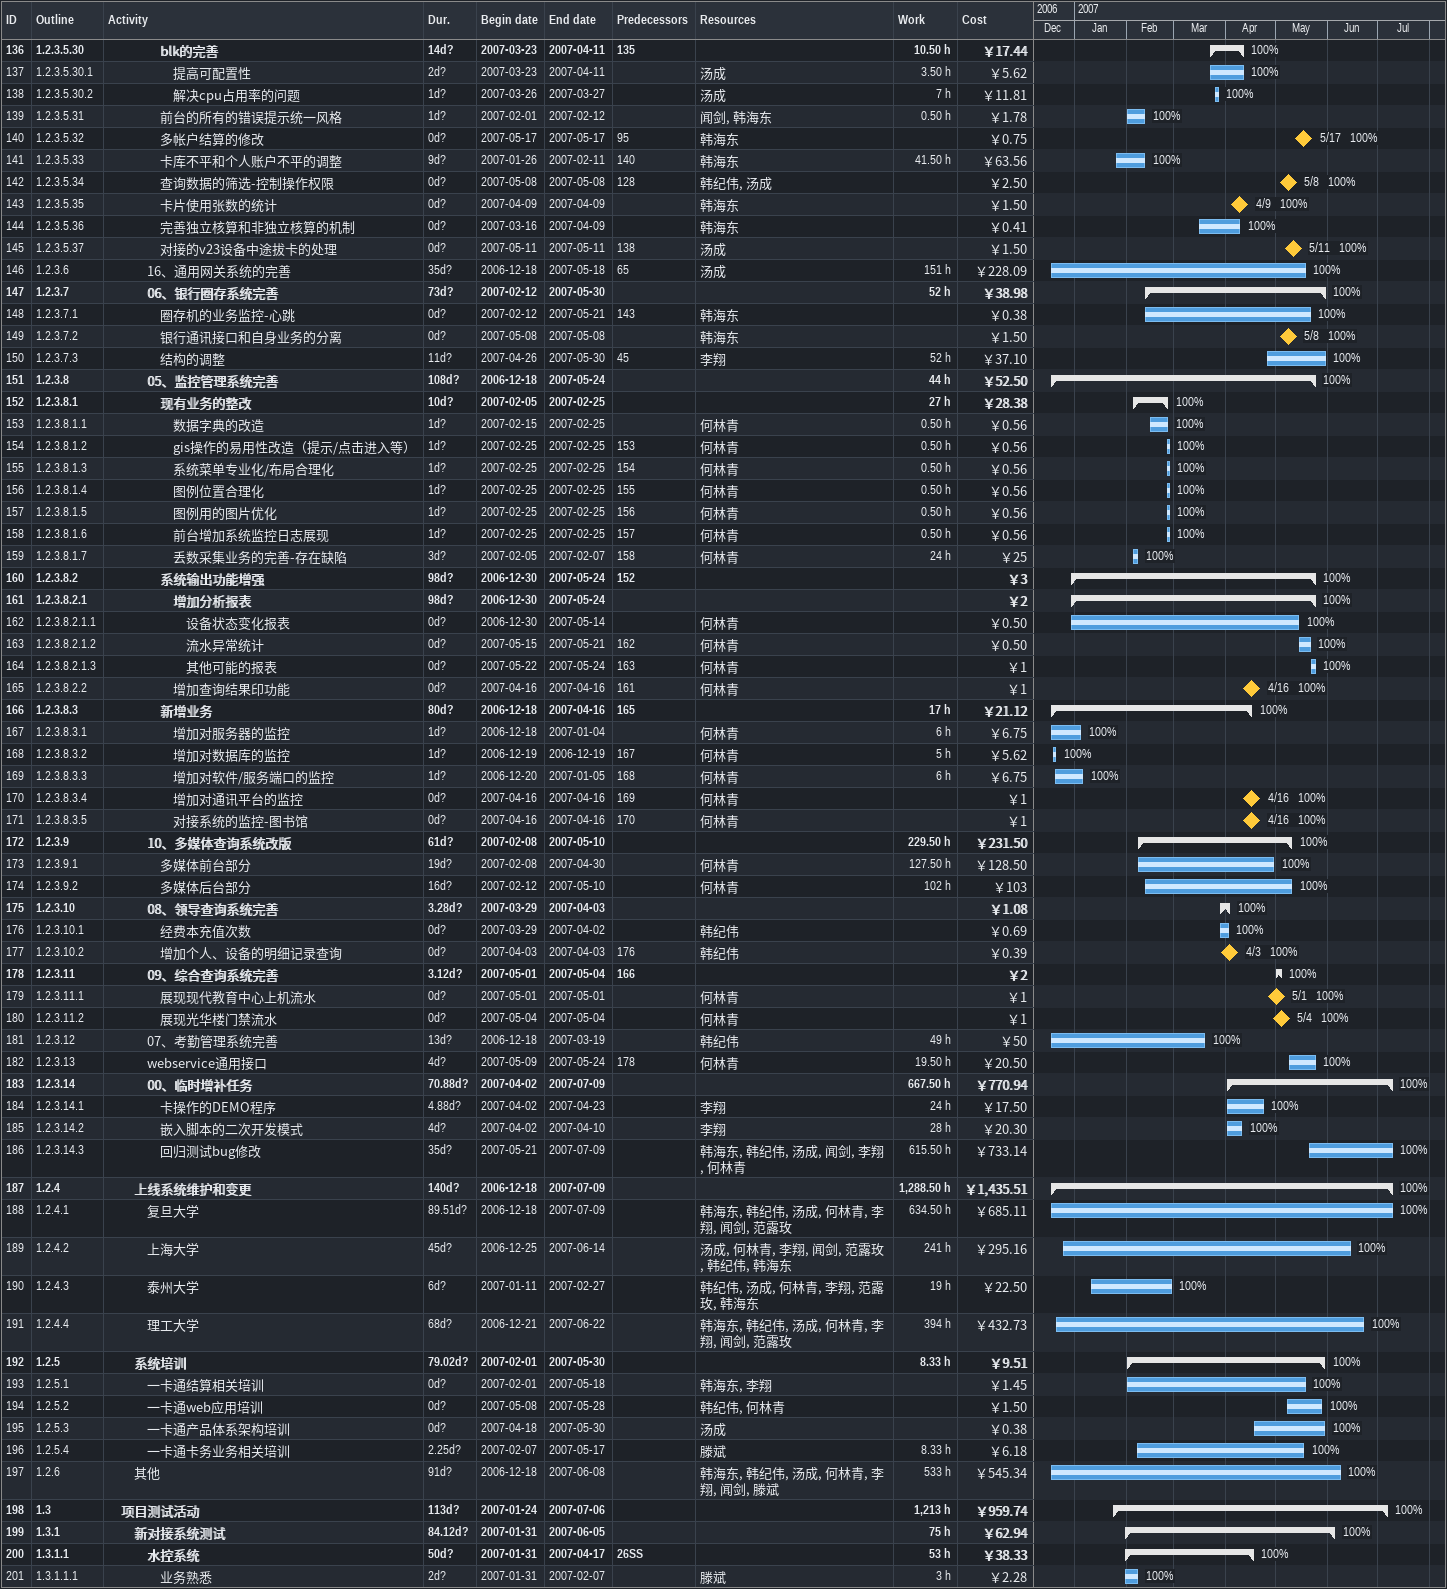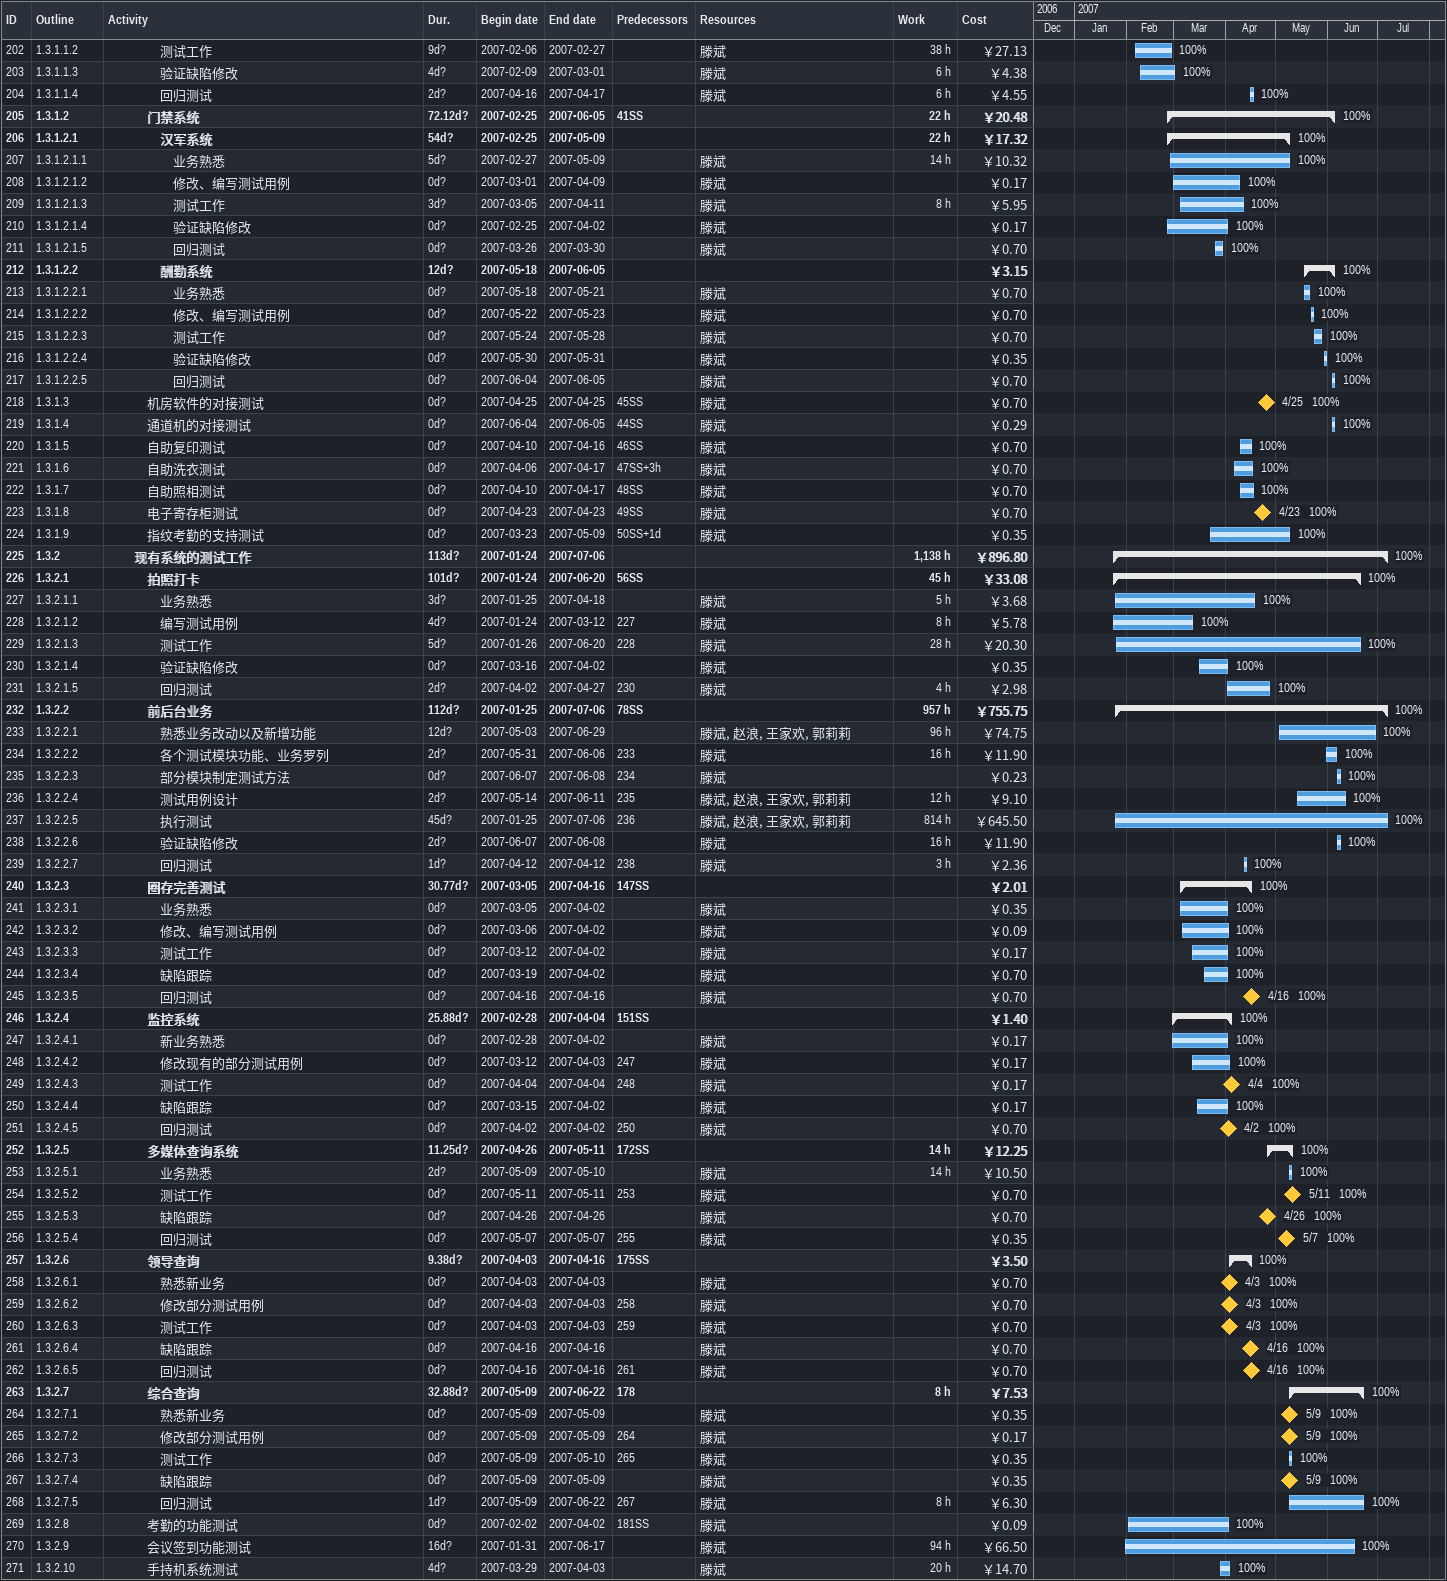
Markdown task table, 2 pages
| ID | WBS | Task | Duration | Start | Finish | Predecessors | Resources | % complete | Work (h) | Cost (￥) |
|---|---|---|---|---|---|---|---|---|---|---|
| 136 | 1.2.3.5.30 | **blk的完善** | 14d? | 2007-03-23 | 2007-04-11 | 135 |  | 100 | 10.50 | 17.44 |
| 137 | 1.2.3.5.30.1 | 提高可配置性 | 2d? | 2007-03-23 | 2007-04-11 |  | 汤成 | 100 | 3.50 | 5.62 |
| 138 | 1.2.3.5.30.2 | 解决cpu占用率的问题 | 1d? | 2007-03-26 | 2007-03-27 |  | 汤成 | 100 | 7 | 11.81 |
| 139 | 1.2.3.5.31 | 前台的所有的错误提示统一风格 | 1d? | 2007-02-01 | 2007-02-12 |  | 闻剑, 韩海东 | 100 | 0.50 | 1.78 |
| 140 | 1.2.3.5.32 | 多帐户结算的修改 | 0d? | 2007-05-17 | 2007-05-17 | 95 | 韩海东 | 100 |  | 0.75 |
| 141 | 1.2.3.5.33 | 卡库不平和个人账户不平的调整 | 9d? | 2007-01-26 | 2007-02-11 | 140 | 韩海东 | 100 | 41.50 | 63.56 |
| 142 | 1.2.3.5.34 | 查询数据的筛选-控制操作权限 | 0d? | 2007-05-08 | 2007-05-08 | 128 | 韩纪伟, 汤成 | 100 |  | 2.50 |
| 143 | 1.2.3.5.35 | 卡片使用张数的统计 | 0d? | 2007-04-09 | 2007-04-09 |  | 韩海东 | 100 |  | 1.50 |
| 144 | 1.2.3.5.36 | 完善独立核算和非独立核算的机制 | 0d? | 2007-03-16 | 2007-04-09 |  | 韩海东 | 100 |  | 0.41 |
| 145 | 1.2.3.5.37 | 对接的v23设备中途拔卡的处理 | 0d? | 2007-05-11 | 2007-05-11 | 138 | 汤成 | 100 |  | 1.50 |
| 146 | 1.2.3.6 | 16、通用网关系统的完善 | 35d? | 2006-12-18 | 2007-05-18 | 65 | 汤成 | 100 | 151 | 228.09 |
| 147 | 1.2.3.7 | **06、银行圈存系统完善** | 73d? | 2007-02-12 | 2007-05-30 |  |  | 100 | 52 | 38.98 |
| 148 | 1.2.3.7.1 | 圈存机的业务监控-心跳 | 0d? | 2007-02-12 | 2007-05-21 | 143 | 韩海东 | 100 |  | 0.38 |
| 149 | 1.2.3.7.2 | 银行通讯接口和自身业务的分离 | 0d? | 2007-05-08 | 2007-05-08 |  | 韩海东 | 100 |  | 1.50 |
| 150 | 1.2.3.7.3 | 结构的调整 | 11d? | 2007-04-26 | 2007-05-30 | 45 | 李翔 | 100 | 52 | 37.10 |
| 151 | 1.2.3.8 | **05、监控管理系统完善** | 108d? | 2006-12-18 | 2007-05-24 |  |  | 100 | 44 | 52.50 |
| 152 | 1.2.3.8.1 | **现有业务的整改** | 10d? | 2007-02-05 | 2007-02-25 |  |  | 100 | 27 | 28.38 |
| 153 | 1.2.3.8.1.1 | 数据字典的改造 | 1d? | 2007-02-15 | 2007-02-25 |  | 何林青 | 100 | 0.50 | 0.56 |
| 154 | 1.2.3.8.1.2 | gis操作的易用性改造（提示/点击进入等） | 1d? | 2007-02-25 | 2007-02-25 | 153 | 何林青 | 100 | 0.50 | 0.56 |
| 155 | 1.2.3.8.1.3 | 系统菜单专业化/布局合理化 | 1d? | 2007-02-25 | 2007-02-25 | 154 | 何林青 | 100 | 0.50 | 0.56 |
| 156 | 1.2.3.8.1.4 | 图例位置合理化 | 1d? | 2007-02-25 | 2007-02-25 | 155 | 何林青 | 100 | 0.50 | 0.56 |
| 157 | 1.2.3.8.1.5 | 图例用的图片优化 | 1d? | 2007-02-25 | 2007-02-25 | 156 | 何林青 | 100 | 0.50 | 0.56 |
| 158 | 1.2.3.8.1.6 | 前台增加系统监控日志展现 | 1d? | 2007-02-25 | 2007-02-25 | 157 | 何林青 | 100 | 0.50 | 0.56 |
| 159 | 1.2.3.8.1.7 | 丢数采集业务的完善-存在缺陷 | 3d? | 2007-02-05 | 2007-02-07 | 158 | 何林青 | 100 | 24 | 25 |
| 160 | 1.2.3.8.2 | **系统输出功能增强** | 98d? | 2006-12-30 | 2007-05-24 | 152 |  | 100 |  | 3 |
| 161 | 1.2.3.8.2.1 | **增加分析报表** | 98d? | 2006-12-30 | 2007-05-24 |  |  | 100 |  | 2 |
| 162 | 1.2.3.8.2.1.1 | 设备状态变化报表 | 0d? | 2006-12-30 | 2007-05-14 |  | 何林青 | 100 |  | 0.50 |
| 163 | 1.2.3.8.2.1.2 | 流水异常统计 | 0d? | 2007-05-15 | 2007-05-21 | 162 | 何林青 | 100 |  | 0.50 |
| 164 | 1.2.3.8.2.1.3 | 其他可能的报表 | 0d? | 2007-05-22 | 2007-05-24 | 163 | 何林青 | 100 |  | 1 |
| 165 | 1.2.3.8.2.2 | 增加查询结果印功能 | 0d? | 2007-04-16 | 2007-04-16 | 161 | 何林青 | 100 |  | 1 |
| 166 | 1.2.3.8.3 | **新增业务** | 80d? | 2006-12-18 | 2007-04-16 | 165 |  | 100 | 17 | 21.12 |
| 167 | 1.2.3.8.3.1 | 增加对服务器的监控 | 1d? | 2006-12-18 | 2007-01-04 |  | 何林青 | 100 | 6 | 6.75 |
| 168 | 1.2.3.8.3.2 | 增加对数据库的监控 | 1d? | 2006-12-19 | 2006-12-19 | 167 | 何林青 | 100 | 5 | 5.62 |
| 169 | 1.2.3.8.3.3 | 增加对软件/服务端口的监控 | 1d? | 2006-12-20 | 2007-01-05 | 168 | 何林青 | 100 | 6 | 6.75 |
| 170 | 1.2.3.8.3.4 | 增加对通讯平台的监控 | 0d? | 2007-04-16 | 2007-04-16 | 169 | 何林青 | 100 |  | 1 |
| 171 | 1.2.3.8.3.5 | 对接系统的监控-图书馆 | 0d? | 2007-04-16 | 2007-04-16 | 170 | 何林青 | 100 |  | 1 |
| 172 | 1.2.3.9 | **10、多媒体查询系统改版** | 61d? | 2007-02-08 | 2007-05-10 |  |  | 100 | 229.50 | 231.50 |
| 173 | 1.2.3.9.1 | 多媒体前台部分 | 19d? | 2007-02-08 | 2007-04-30 |  | 何林青 | 100 | 127.50 | 128.50 |
| 174 | 1.2.3.9.2 | 多媒体后台部分 | 16d? | 2007-02-12 | 2007-05-10 |  | 何林青 | 100 | 102 | 103 |
| 175 | 1.2.3.10 | **08、领导查询系统完善** | 3.28d? | 2007-03-29 | 2007-04-03 |  |  | 100 |  | 1.08 |
| 176 | 1.2.3.10.1 | 经费本充值次数 | 0d? | 2007-03-29 | 2007-04-02 |  | 韩纪伟 | 100 |  | 0.69 |
| 177 | 1.2.3.10.2 | 增加个人、设备的明细记录查询 | 0d? | 2007-04-03 | 2007-04-03 | 176 | 韩纪伟 | 100 |  | 0.39 |
| 178 | 1.2.3.11 | **09、综合查询系统完善** | 3.12d? | 2007-05-01 | 2007-05-04 | 166 |  | 100 |  | 2 |
| 179 | 1.2.3.11.1 | 展现现代教育中心上机流水 | 0d? | 2007-05-01 | 2007-05-01 |  | 何林青 | 100 |  | 1 |
| 180 | 1.2.3.11.2 | 展现光华楼门禁流水 | 0d? | 2007-05-04 | 2007-05-04 |  | 何林青 | 100 |  | 1 |
| 181 | 1.2.3.12 | 07、考勤管理系统完善 | 13d? | 2006-12-18 | 2007-03-19 |  | 韩纪伟 | 100 | 49 | 50 |
| 182 | 1.2.3.13 | webservice通用接口 | 4d? | 2007-05-09 | 2007-05-24 | 178 | 何林青 | 100 | 19.50 | 20.50 |
| 183 | 1.2.3.14 | **00、临时增补任务** | 70.88d? | 2007-04-02 | 2007-07-09 |  |  | 100 | 667.50 | 770.94 |
| 184 | 1.2.3.14.1 | 卡操作的DEMO程序 | 4.88d? | 2007-04-02 | 2007-04-23 |  | 李翔 | 100 | 24 | 17.50 |
| 185 | 1.2.3.14.2 | 嵌入脚本的二次开发模式 | 4d? | 2007-04-02 | 2007-04-10 |  | 李翔 | 100 | 28 | 20.30 |
| 186 | 1.2.3.14.3 | 回归测试bug修改 | 35d? | 2007-05-21 | 2007-07-09 |  | 韩海东, 韩纪伟, 汤成, 闻剑, 李翔, 何林青 | 100 | 615.50 | 733.14 |
| 187 | 1.2.4 | **上线系统维护和变更** | 140d? | 2006-12-18 | 2007-07-09 |  |  | 100 | 1288.50 | 1435.51 |
| 188 | 1.2.4.1 | 复旦大学 | 89.51d? | 2006-12-18 | 2007-07-09 |  | 韩海东, 韩纪伟, 汤成, 何林青, 李翔, 闻剑, 范露玫 | 100 | 634.50 | 685.11 |
| 189 | 1.2.4.2 | 上海大学 | 45d? | 2006-12-25 | 2007-06-14 |  | 汤成, 何林青, 李翔, 闻剑, 范露玫, 韩纪伟, 韩海东 | 100 | 241 | 295.16 |
| 190 | 1.2.4.3 | 泰州大学 | 6d? | 2007-01-11 | 2007-02-27 |  | 韩纪伟, 汤成, 何林青, 李翔, 范露玫, 韩海东 | 100 | 19 | 22.50 |
| 191 | 1.2.4.4 | 理工大学 | 68d? | 2006-12-21 | 2007-06-22 |  | 韩海东, 韩纪伟, 汤成, 何林青, 李翔, 闻剑, 范露玫 | 100 | 394 | 432.73 |
| 192 | 1.2.5 | **系统培训** | 79.02d? | 2007-02-01 | 2007-05-30 |  |  | 100 | 8.33 | 9.51 |
| 193 | 1.2.5.1 | 一卡通结算相关培训 | 0d? | 2007-02-01 | 2007-05-18 |  | 韩海东, 李翔 | 100 |  | 1.45 |
| 194 | 1.2.5.2 | 一卡通web应用培训 | 0d? | 2007-05-08 | 2007-05-28 |  | 韩纪伟, 何林青 | 100 |  | 1.50 |
| 195 | 1.2.5.3 | 一卡通产品体系架构培训 | 0d? | 2007-04-18 | 2007-05-30 |  | 汤成 | 100 |  | 0.38 |
| 196 | 1.2.5.4 | 一卡通卡务业务相关培训 | 2.25d? | 2007-02-07 | 2007-05-17 |  | 滕斌 | 100 | 8.33 | 6.18 |
| 197 | 1.2.6 | 其他 | 91d? | 2006-12-18 | 2007-06-08 |  | 韩海东, 韩纪伟, 汤成, 何林青, 李翔, 闻剑, 滕斌 | 100 | 533 | 545.34 |
| 198 | 1.3 | **项目测试活动** | 113d? | 2007-01-24 | 2007-07-06 |  |  | 100 | 1213 | 959.74 |
| 199 | 1.3.1 | **新对接系统测试** | 84.12d? | 2007-01-31 | 2007-06-05 |  |  | 100 | 75 | 62.94 |
| 200 | 1.3.1.1 | **水控系统** | 50d? | 2007-01-31 | 2007-04-17 | 26SS |  | 100 | 53 | 38.33 |
| 201 | 1.3.1.1.1 | 业务熟悉 | 2d? | 2007-01-31 | 2007-02-07 |  | 滕斌 | 100 | 3 | 2.28 |
| 202 | 1.3.1.1.2 | 测试工作 | 9d? | 2007-02-06 | 2007-02-27 |  | 滕斌 | 100 | 38 | 27.13 |
| 203 | 1.3.1.1.3 | 验证缺陷修改 | 4d? | 2007-02-09 | 2007-03-01 |  | 滕斌 | 100 | 6 | 4.38 |
| 204 | 1.3.1.1.4 | 回归测试 | 2d? | 2007-04-16 | 2007-04-17 |  | 滕斌 | 100 | 6 | 4.55 |
| 205 | 1.3.1.2 | **门禁系统** | 72.12d? | 2007-02-25 | 2007-06-05 | 41SS |  | 100 | 22 | 20.48 |
| 206 | 1.3.1.2.1 | **汉军系统** | 54d? | 2007-02-25 | 2007-05-09 |  |  | 100 | 22 | 17.32 |
| 207 | 1.3.1.2.1.1 | 业务熟悉 | 5d? | 2007-02-27 | 2007-05-09 |  | 滕斌 | 100 | 14 | 10.32 |
| 208 | 1.3.1.2.1.2 | 修改、编写测试用例 | 0d? | 2007-03-01 | 2007-04-09 |  | 滕斌 | 100 |  | 0.17 |
| 209 | 1.3.1.2.1.3 | 测试工作 | 3d? | 2007-03-05 | 2007-04-11 |  | 滕斌 | 100 | 8 | 5.95 |
| 210 | 1.3.1.2.1.4 | 验证缺陷修改 | 0d? | 2007-02-25 | 2007-04-02 |  | 滕斌 | 100 |  | 0.17 |
| 211 | 1.3.1.2.1.5 | 回归测试 | 0d? | 2007-03-26 | 2007-03-30 |  | 滕斌 | 100 |  | 0.70 |
| 212 | 1.3.1.2.2 | **酬勤系统** | 12d? | 2007-05-18 | 2007-06-05 |  |  | 100 |  | 3.15 |
| 213 | 1.3.1.2.2.1 | 业务熟悉 | 0d? | 2007-05-18 | 2007-05-21 |  | 滕斌 | 100 |  | 0.70 |
| 214 | 1.3.1.2.2.2 | 修改、编写测试用例 | 0d? | 2007-05-22 | 2007-05-23 |  | 滕斌 | 100 |  | 0.70 |
| 215 | 1.3.1.2.2.3 | 测试工作 | 0d? | 2007-05-24 | 2007-05-28 |  | 滕斌 | 100 |  | 0.70 |
| 216 | 1.3.1.2.2.4 | 验证缺陷修改 | 0d? | 2007-05-30 | 2007-05-31 |  | 滕斌 | 100 |  | 0.35 |
| 217 | 1.3.1.2.2.5 | 回归测试 | 0d? | 2007-06-04 | 2007-06-05 |  | 滕斌 | 100 |  | 0.70 |
| 218 | 1.3.1.3 | 机房软件的对接测试 | 0d? | 2007-04-25 | 2007-04-25 | 45SS | 滕斌 | 100 |  | 0.70 |
| 219 | 1.3.1.4 | 通道机的对接测试 | 0d? | 2007-06-04 | 2007-06-05 | 44SS | 滕斌 | 100 |  | 0.29 |
| 220 | 1.3.1.5 | 自助复印测试 | 0d? | 2007-04-10 | 2007-04-16 | 46SS | 滕斌 | 100 |  | 0.70 |
| 221 | 1.3.1.6 | 自助洗衣测试 | 0d? | 2007-04-06 | 2007-04-17 | 47SS+3h | 滕斌 | 100 |  | 0.70 |
| 222 | 1.3.1.7 | 自助照相测试 | 0d? | 2007-04-10 | 2007-04-17 | 48SS | 滕斌 | 100 |  | 0.70 |
| 223 | 1.3.1.8 | 电子寄存柜测试 | 0d? | 2007-04-23 | 2007-04-23 | 49SS | 滕斌 | 100 |  | 0.70 |
| 224 | 1.3.1.9 | 指纹考勤的支持测试 | 0d? | 2007-03-23 | 2007-05-09 | 50SS+1d | 滕斌 | 100 |  | 0.35 |
| 225 | 1.3.2 | **现有系统的测试工作** | 113d? | 2007-01-24 | 2007-07-06 |  |  | 100 | 1138 | 896.80 |
| 226 | 1.3.2.1 | **拍照打卡** | 101d? | 2007-01-24 | 2007-06-20 | 56SS |  | 100 | 45 | 33.08 |
| 227 | 1.3.2.1.1 | 业务熟悉 | 3d? | 2007-01-25 | 2007-04-18 |  | 滕斌 | 100 | 5 | 3.68 |
| 228 | 1.3.2.1.2 | 编写测试用例 | 4d? | 2007-01-24 | 2007-03-12 | 227 | 滕斌 | 100 | 8 | 5.78 |
| 229 | 1.3.2.1.3 | 测试工作 | 5d? | 2007-01-26 | 2007-06-20 | 228 | 滕斌 | 100 | 28 | 20.30 |
| 230 | 1.3.2.1.4 | 验证缺陷修改 | 0d? | 2007-03-16 | 2007-04-02 |  | 滕斌 | 100 |  | 0.35 |
| 231 | 1.3.2.1.5 | 回归测试 | 2d? | 2007-04-02 | 2007-04-27 | 230 | 滕斌 | 100 | 4 | 2.98 |
| 232 | 1.3.2.2 | **前后台业务** | 112d? | 2007-01-25 | 2007-07-06 | 78SS |  | 100 | 957 | 755.75 |
| 233 | 1.3.2.2.1 | 熟悉业务改动以及新增功能 | 12d? | 2007-05-03 | 2007-06-29 |  | 滕斌, 赵浪, 王家欢, 郭莉莉 | 100 | 96 | 74.75 |
| 234 | 1.3.2.2.2 | 各个测试模块功能、业务罗列 | 2d? | 2007-05-31 | 2007-06-06 | 233 | 滕斌 | 100 | 16 | 11.90 |
| 235 | 1.3.2.2.3 | 部分模块制定测试方法 | 0d? | 2007-06-07 | 2007-06-08 | 234 | 滕斌 | 100 |  | 0.23 |
| 236 | 1.3.2.2.4 | 测试用例设计 | 2d? | 2007-05-14 | 2007-06-11 | 235 | 滕斌, 赵浪, 王家欢, 郭莉莉 | 100 | 12 | 9.10 |
| 237 | 1.3.2.2.5 | 执行测试 | 45d? | 2007-01-25 | 2007-07-06 | 236 | 滕斌, 赵浪, 王家欢, 郭莉莉 | 100 | 814 | 645.50 |
| 238 | 1.3.2.2.6 | 验证缺陷修改 | 2d? | 2007-06-07 | 2007-06-08 |  | 滕斌 | 100 | 16 | 11.90 |
| 239 | 1.3.2.2.7 | 回归测试 | 1d? | 2007-04-12 | 2007-04-12 | 238 | 滕斌 | 100 | 3 | 2.36 |
| 240 | 1.3.2.3 | **圈存完善测试** | 30.77d? | 2007-03-05 | 2007-04-16 | 147SS |  | 100 |  | 2.01 |
| 241 | 1.3.2.3.1 | 业务熟悉 | 0d? | 2007-03-05 | 2007-04-02 |  | 滕斌 | 100 |  | 0.35 |
| 242 | 1.3.2.3.2 | 修改、编写测试用例 | 0d? | 2007-03-06 | 2007-04-02 |  | 滕斌 | 100 |  | 0.09 |
| 243 | 1.3.2.3.3 | 测试工作 | 0d? | 2007-03-12 | 2007-04-02 |  | 滕斌 | 100 |  | 0.17 |
| 244 | 1.3.2.3.4 | 缺陷跟踪 | 0d? | 2007-03-19 | 2007-04-02 |  | 滕斌 | 100 |  | 0.70 |
| 245 | 1.3.2.3.5 | 回归测试 | 0d? | 2007-04-16 | 2007-04-16 |  | 滕斌 | 100 |  | 0.70 |
| 246 | 1.3.2.4 | **监控系统** | 25.88d? | 2007-02-28 | 2007-04-04 | 151SS |  | 100 |  | 1.40 |
| 247 | 1.3.2.4.1 | 新业务熟悉 | 0d? | 2007-02-28 | 2007-04-02 |  | 滕斌 | 100 |  | 0.17 |
| 248 | 1.3.2.4.2 | 修改现有的部分测试用例 | 0d? | 2007-03-12 | 2007-04-03 | 247 | 滕斌 | 100 |  | 0.17 |
| 249 | 1.3.2.4.3 | 测试工作 | 0d? | 2007-04-04 | 2007-04-04 | 248 | 滕斌 | 100 |  | 0.17 |
| 250 | 1.3.2.4.4 | 缺陷跟踪 | 0d? | 2007-03-15 | 2007-04-02 |  | 滕斌 | 100 |  | 0.17 |
| 251 | 1.3.2.4.5 | 回归测试 | 0d? | 2007-04-02 | 2007-04-02 | 250 | 滕斌 | 100 |  | 0.70 |
| 252 | 1.3.2.5 | **多媒体查询系统** | 11.25d? | 2007-04-26 | 2007-05-11 | 172SS |  | 100 | 14 | 12.25 |
| 253 | 1.3.2.5.1 | 业务熟悉 | 2d? | 2007-05-09 | 2007-05-10 |  | 滕斌 | 100 | 14 | 10.50 |
| 254 | 1.3.2.5.2 | 测试工作 | 0d? | 2007-05-11 | 2007-05-11 | 253 | 滕斌 | 100 |  | 0.70 |
| 255 | 1.3.2.5.3 | 缺陷跟踪 | 0d? | 2007-04-26 | 2007-04-26 |  | 滕斌 | 100 |  | 0.70 |
| 256 | 1.3.2.5.4 | 回归测试 | 0d? | 2007-05-07 | 2007-05-07 | 255 | 滕斌 | 100 |  | 0.35 |
| 257 | 1.3.2.6 | **领导查询** | 9.38d? | 2007-04-03 | 2007-04-16 | 175SS |  | 100 |  | 3.50 |
| 258 | 1.3.2.6.1 | 熟悉新业务 | 0d? | 2007-04-03 | 2007-04-03 |  | 滕斌 | 100 |  | 0.70 |
| 259 | 1.3.2.6.2 | 修改部分测试用例 | 0d? | 2007-04-03 | 2007-04-03 | 258 | 滕斌 | 100 |  | 0.70 |
| 260 | 1.3.2.6.3 | 测试工作 | 0d? | 2007-04-03 | 2007-04-03 | 259 | 滕斌 | 100 |  | 0.70 |
| 261 | 1.3.2.6.4 | 缺陷跟踪 | 0d? | 2007-04-16 | 2007-04-16 |  | 滕斌 | 100 |  | 0.70 |
| 262 | 1.3.2.6.5 | 回归测试 | 0d? | 2007-04-16 | 2007-04-16 | 261 | 滕斌 | 100 |  | 0.70 |
| 263 | 1.3.2.7 | **综合查询** | 32.88d? | 2007-05-09 | 2007-06-22 | 178 |  | 100 | 8 | 7.53 |
| 264 | 1.3.2.7.1 | 熟悉新业务 | 0d? | 2007-05-09 | 2007-05-09 |  | 滕斌 | 100 |  | 0.35 |
| 265 | 1.3.2.7.2 | 修改部分测试用例 | 0d? | 2007-05-09 | 2007-05-09 | 264 | 滕斌 | 100 |  | 0.17 |
| 266 | 1.3.2.7.3 | 测试工作 | 0d? | 2007-05-09 | 2007-05-10 | 265 | 滕斌 | 100 |  | 0.35 |
| 267 | 1.3.2.7.4 | 缺陷跟踪 | 0d? | 2007-05-09 | 2007-05-09 |  | 滕斌 | 100 |  | 0.35 |
| 268 | 1.3.2.7.5 | 回归测试 | 1d? | 2007-05-09 | 2007-06-22 | 267 | 滕斌 | 100 | 8 | 6.30 |
| 269 | 1.3.2.8 | 考勤的功能测试 | 0d? | 2007-02-02 | 2007-04-02 | 181SS | 滕斌 | 100 |  | 0.09 |
| 270 | 1.3.2.9 | 会议签到功能测试 | 16d? | 2007-01-31 | 2007-06-17 |  | 滕斌 | 100 | 94 | 66.50 |
| 271 | 1.3.2.10 | 手持机系统测试 | 4d? | 2007-03-29 | 2007-04-03 |  | 滕斌 | 100 | 20 | 14.70 |
